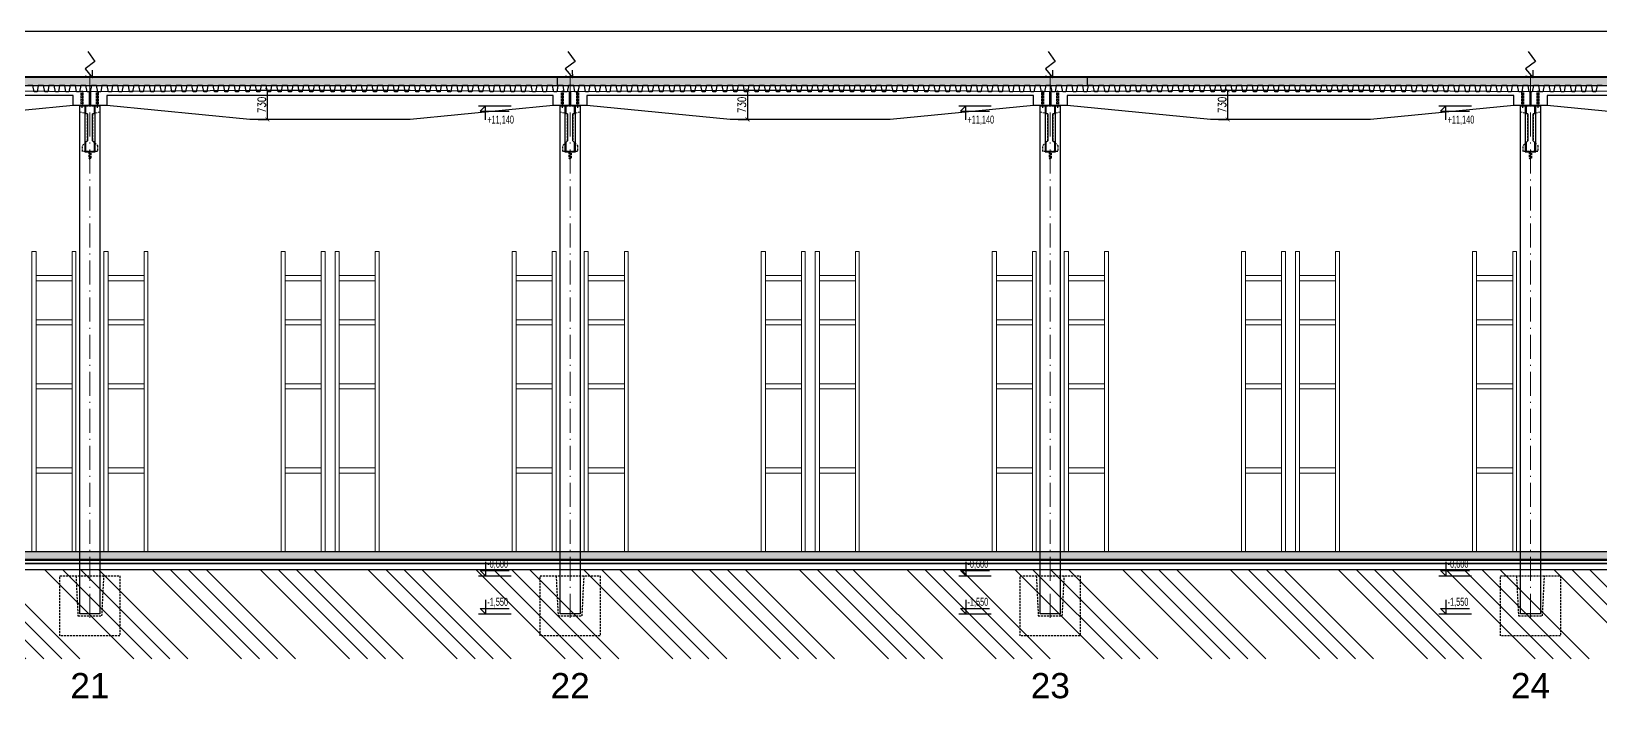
# Model space of a CAD drawing. Header units: millimetres. Extents: x 325046 to 1268204, y 1875583 to 2761998.
# Drawn here: x 944615 to 983831, y 2379859 to 2396523 of the extents above; entities that cross this region are included whole.
import ezdxf
from ezdxf.enums import TextEntityAlignment as Align

# ---------------------------------------------------------------- set-up
doc = ezdxf.new("R2010")
doc.units = ezdxf.units.MM
doc.header["$LTSCALE"] = 100
doc.header["$PDMODE"] = 65
for name, pattern in [('ACAD_ISO10W100', [18.5, 12, -3, 0.5, -3]), ('DASHDOT', [1, 0.5, -0.25, 0, -0.25]), ('DASHED', [0.75, 0.5, -0.25])]:
    doc.linetypes.add(name, pattern=pattern)
for name, color, linetype in [('005', 9, 'Continuous'), ('025', 1, 'Continuous'), ('030', 7, 'Continuous'), ('035', 7, 'Continuous'), ('050', 4, 'Continuous'), ('KOTY', 2, 'Continuous'), ('kóty 100', 5, 'Continuous'), ('Sloupy', 7, 'Continuous'), ('ŠRAF-TERÉN', 34, 'Continuous'), ('ŽB - MONOLIT', 4, 'Continuous')]:
    doc.layers.add(name, color=color, linetype=linetype)
for name, color, linetype, lineweight, true_color in [('IZOLACE - H', 7, 'Continuous', 9, 0x525252), ('PŘÍČKY - SDK', 7, 'Continuous', 30, 0x6a1174), ('TECH - regaly', 7, 'Continuous', 9, 0xa98b7e), ('TRAPÉZ -  KRYTINA', 7, 'Continuous', 25, 0x005875)]:
    doc.layers.add(name, color=color, linetype=linetype, lineweight=lineweight, true_color=true_color)
for name, color, linetype, true_color in [('Izolace tepelná', 7, 'Continuous', 0xfdf0ce), ('Popis OS', 7, 'Continuous', 0xbd0a5d), ('Příprava na dock', 7, 'Continuous', 0x616161), ('ŽB - Šraf-monol', 7, 'Continuous', 0x6bc2a4)]:
    doc.layers.add(name, color=color, linetype=linetype, true_color=true_color)
doc.layers.add('Objekty - osy', color=5, linetype='ACAD_ISO10W100', lineweight=20)
doc.styles.add('ARIL-TENKÝ', font='arial.ttf')
doc.styles.add('ROMANS', font='romans.shx', dxfattribs={"width": 0.8})
doc.dimstyles.new('EXT_10', dxfattribs={"dimscale": 100, "dimtxt": 2, "dimasz": 1, "dimexe": 0.5, "dimexo": 2, "dimgap": 0.4, "dimtad": 1, "dimdec": 0, "dimzin": 0, "dimdsep": 46, "dimtxsty": 'ROMANS', "dimblk": 'ARCHTICK', "dimcen": 2, "dimclrd": 256, "dimclre": 256, "dimclrt": 7, "dimadec": 0, "dimazin": 0, "dimtfac": 0.5, "dimtdec": 0, "dimtix": 1, "dimtmove": 2, "dimatfit": 3, "dimldrblk": 'ARCHTICK', "dimfxl": 1, "dimtvp": 93.75, "dimtolj": 1, "dimtzin": 0, "dimarcsym": 0})

# ---------------------------------------------------------------- blocks, each defined once
blk = doc.blocks.new('L1_PO')
at = {"layer": '005', "linetype": 'DASHDOT', "ltscale": 0.5}
for points in [[(2900232, -5311663), (2900232, -5311223)], [(2911852, -5311663), (2911852, -5311223)]]:
    blk.add_lwpolyline(points, dxfattribs=at)
at = {"layer": '030'}
blk.add_lwpolyline([(2904042, -5311223), (2908042, -5311223), (2912022, -5311253), (2912022, -5311603), (2911622, -5311603), (2908042, -5311953), (2904042, -5311953), (2900462, -5311603), (2900062, -5311603), (2900062, -5311253)], close=True, dxfattribs=at)
blk.add_lwpolyline([(2911622, -5311603), (2911622, -5311353), (2900462, -5311353), (2900462, -5311603)], dxfattribs=at)
blk.add_lwpolyline([(2911622, -5311603), (2911622, -5311353), (2900462, -5311353), (2900462, -5311603)], dxfattribs=at)
at = {"layer": '035', "linetype": 'DASHED', "ltscale": 0.5}
for points in [[(2900207, -5311603), (2900207, -5311252)], [(2900257, -5311603), (2900257, -5311252)], [(2911827, -5311603), (2911827, -5311252)], [(2911877, -5311603), (2911877, -5311252)]]:
    blk.add_lwpolyline(points, dxfattribs=at)
blk = doc.blocks.new('HLAVIVE 5 PO')
at = {"layer": 'Příprava na dock', "linetype": 'DASHED'}
blk.add_lwpolyline([(2345597, -5228059), (2345597, -5226559), (2347097, -5226559), (2347097, -5228059)], close=True, dxfattribs=at)
blk.add_lwpolyline([(2345997, -5226559), (2346047, -5227559), (2346647, -5227559), (2346697, -5226559)], dxfattribs=at)
blk = doc.blocks.new('HROMOSVOD')
at = {"layer": 'Sloupy'}
for p, q in [((-215365, -3763858), (-215611, -3764037)), ((-215544, -3763603), (-215365, -3763858)), ((-215611, -3764037), (-215422, -3764264)), ((-215422, -3764264), (-215605, -3764227)), ((-215422, -3764264), (-215425, -3764077))]:
    blk.add_line(p, q, dxfattribs=at)
blk = doc.blocks.new('_ARCHTICK')
at = {"color": 0, "linetype": 'ByBlock', "const_width": 0.15}
blk.add_lwpolyline([(-0.5, -0.5), (0.5, 0.5)], dxfattribs=at)
blk = doc.blocks.new('*D703')
at = {"layer": 'Defpoints', "color": 0, "transparency": 16777216}
for p in [(950079, 2395053), (950079, 2394323), (950510, 2394323)]:
    blk.add_point(p, dxfattribs=at)
at = {"layer": 'KOTY', "lineweight": -2, "transparency": 16777216}
for p, q in [((950279, 2395053), (950560, 2395053)), ((950510, 2395053), (950510, 2394323)), ((950279, 2394323), (950560, 2394323))]:
    blk.add_line(p, q, dxfattribs=at)
at = {"layer": 'KOTY', "lineweight": -2, "transparency": 16777216, "xscale": 100, "yscale": 100, "zscale": 100}
for p, rotation in [((950510, 2395053), 90), ((950510, 2394323), 270)]:
    blk.add_blockref('_ARCHTICK', p, dxfattribs=dict(at, rotation=rotation))
at = {"layer": 'KOTY', "color": 7, "transparency": 16777216, "insert": (950370, 2394688), "char_height": 200, "attachment_point": 5, "rotation": 90, "style": 'ROMANS'}
blk.add_mtext('\\A1;730', dxfattribs=at)
blk = doc.blocks.new('*D705')
at = {"layer": 'Defpoints', "color": 0, "transparency": 16777216}
for p in [(974079, 2395053), (974079, 2394323), (974510, 2394323)]:
    blk.add_point(p, dxfattribs=at)
at = {"layer": 'KOTY', "lineweight": -2, "transparency": 16777216}
for p, q in [((974279, 2395053), (974560, 2395053)), ((974510, 2395053), (974510, 2394323)), ((974279, 2394323), (974560, 2394323))]:
    blk.add_line(p, q, dxfattribs=at)
at = {"layer": 'KOTY', "lineweight": -2, "transparency": 16777216, "xscale": 100, "yscale": 100, "zscale": 100}
for p, rotation in [((974510, 2395053), 90), ((974510, 2394323), 270)]:
    blk.add_blockref('_ARCHTICK', p, dxfattribs=dict(at, rotation=rotation))
at = {"layer": 'KOTY', "color": 7, "transparency": 16777216, "insert": (974370, 2394688), "char_height": 200, "attachment_point": 5, "rotation": 90, "style": 'ROMANS'}
blk.add_mtext('\\A1;730', dxfattribs=at)
blk = doc.blocks.new('*D706')
at = {"layer": 'Defpoints', "color": 0, "transparency": 16777216}
for p in [(962079, 2395053), (962079, 2394323), (962510, 2394323)]:
    blk.add_point(p, dxfattribs=at)
at = {"layer": 'KOTY', "lineweight": -2, "transparency": 16777216}
for p, q in [((962279, 2395053), (962560, 2395053)), ((962510, 2395053), (962510, 2394323)), ((962279, 2394323), (962560, 2394323))]:
    blk.add_line(p, q, dxfattribs=at)
at = {"layer": 'KOTY', "lineweight": -2, "transparency": 16777216, "xscale": 100, "yscale": 100, "zscale": 100}
for p, rotation in [((962510, 2395053), 90), ((962510, 2394323), 270)]:
    blk.add_blockref('_ARCHTICK', p, dxfattribs=dict(at, rotation=rotation))
at = {"layer": 'KOTY', "color": 7, "transparency": 16777216, "insert": (962370, 2394688), "char_height": 200, "attachment_point": 5, "rotation": 90, "style": 'ROMANS'}
blk.add_mtext('\\A1;730', dxfattribs=at)

msp = doc.modelspace()

# ---------------------------------------------------------------- hatches: boundary and pattern name
at = {"layer": 'Izolace tepelná'}
h = msp.add_hatch(color=256, dxfattribs=at)
h.dxf.hatch_style = 1
h.paths.add_polyline_path([(945485.7, 2395373.1), (944407.2, 2395373.1), (944407.2, 2395173.1), (945485.7, 2395173.1)])
h.paths.add_polyline_path([(951485.7, 2395373.1), (945485.7, 2395373.1), (945485.7, 2395173.1), (951485.7, 2395173.1)])
h.paths.add_polyline_path([(957485.7, 2395373.1), (951485.7, 2395373.1), (951485.7, 2395173.1), (951543.5, 2395173.1), (957485.7, 2395173.1)])
h.paths.add_polyline_path([(957760.7, 2395373.1), (957485.7, 2395373.1), (957485.7, 2395173.1), (957760.7, 2395173.1)])
h = msp.add_hatch(color=256, dxfattribs=at)
h.dxf.hatch_style = 1
h.paths.add_polyline_path([(958735.7, 2395373.1), (957657.2, 2395373.1), (957657.2, 2395173.1), (958735.7, 2395173.1)])
h.paths.add_polyline_path([(964735.7, 2395373.1), (958735.7, 2395373.1), (958735.7, 2395173.1), (964735.7, 2395173.1)])
h.paths.add_polyline_path([(970735.7, 2395373.1), (964735.7, 2395373.1), (964735.7, 2395173.1), (964793.5, 2395173.1), (970735.7, 2395173.1)])
h.paths.add_polyline_path([(971010.7, 2395373.1), (970735.7, 2395373.1), (970735.7, 2395173.1), (971010.7, 2395173.1)])
h = msp.add_hatch(color=256, dxfattribs=at)
h.dxf.hatch_style = 1
h.paths.add_polyline_path([(971985.7, 2395373.1), (970907.2, 2395373.1), (970907.2, 2395173.1), (971985.7, 2395173.1)])
h.paths.add_polyline_path([(977985.7, 2395373.1), (971985.7, 2395373.1), (971985.7, 2395173.1), (977985.7, 2395173.1)])
h.paths.add_polyline_path([(983985.7, 2395373.1), (977985.7, 2395373.1), (977985.7, 2395173.1), (978043.5, 2395173.1), (983985.7, 2395173.1)])
h.paths.add_polyline_path([(984260.7, 2395373.1), (983985.7, 2395373.1), (983985.7, 2395173.1), (984260.7, 2395173.1)])
at = {"layer": 'ŠRAF-TERÉN'}
h = msp.add_hatch(dxfattribs=at)
h.set_pattern_fill('ANSI34', color=256, scale=100, angle=90, style=0)
h.set_pattern_definition([(135, (-468487, -136844.4), (-1347.0384, -1347.0384), []), (135, (-468487, -136395.4), (-1347.0384, -1347.0384), []), (135, (-468487, -135946.3), (-1347.0384, -1347.0384), []), (135, (-468487, -135497.3), (-1347.0384, -1347.0384), [])])
h.paths.add_polyline_path([(706303.7, 2383073.1), (711878.7, 2383073.1), (711878.7, 2381723.1), (711328.7, 2381723.1), (711328.7, 2380848.7), (706803.7, 2380848.7), (706803.7, 2381723.1), (706303.7, 2381723.1)])
h.paths.add_polyline_path([(700798.2, 2382764.2), (704598.7, 2382923.1), (705312.2, 2382923.1), (705466.2, 2382724.7), (705803.7, 2382724.7), (705803.7, 2381723.1), (705303.7, 2381723.1), (705303.7, 2380848.7), (700798.2, 2380848.7)])
h.paths.add_polyline_path([(717828.7, 2383073.1), (717828.7, 2381723.1), (717328.7, 2381723.1), (717328.7, 2380848.7), (712828.7, 2380848.7), (712828.7, 2381723.1), (712278.7, 2381723.1), (712278.7, 2381763.1), (712278.7, 2381763.1), (712278.7, 2381883.1), (712278.7, 2383073.1)])
h.paths.add_polyline_path([(718078.7, 2383073.1), (718078.7, 2381723.1), (717828.7, 2381723.1), (717828.7, 2381763.1), (717838.7, 2381763.1), (717838.7, 2381883.1), (717837.8, 2383073.1)])
h.paths.add_polyline_path([(718078.7, 2383073.1), (718328.7, 2383073.1), (718328.7, 2381883.1), (718318.7, 2381883.1), (718318.7, 2381763.1), (718319.1, 2381723.1), (718078.7, 2381723.1)])
h.paths.add_polyline_path([(1017133.1, 2383073.1), (1017036.8, 2380848.7), (718828.7, 2380848.7), (718828.7, 2381723.1), (718328.7, 2381723.1), (718328.7, 2381763.1), (718328.7, 2381763.1), (718328.7, 2381883.1), (718328.7, 2383073.1)])
h.paths.add_polyline_path([(718428.7, 2381723.1), (718828.7, 2381723.1), (718828.7, 2380848.7), (718384.9, 2380848.7)], flags=17)
h.paths.add_polyline_path([(718078.7, 2381723.1), (718328.7, 2381723.1), (718328.7, 2380848.7), (718078.7, 2380848.7)])
h.paths.add_polyline_path([(717828.7, 2381723.1), (718078.7, 2381723.1), (718078.7, 2380848.7), (717828.7, 2380848.7)])
h.paths.add_polyline_path([(717328.7, 2381723.1), (717728.7, 2381723.1), (717772.4, 2380848.7), (717328.7, 2380848.7)], flags=17)
h.paths.add_polyline_path([(712378.7, 2381723.1), (712828.7, 2381723.1), (712828.7, 2380848.7), (712334.9, 2380848.7)], flags=17)
h.paths.add_polyline_path([(712078.7, 2381723.1), (712278.7, 2381723.1), (712278.7, 2380848.7), (712078.7, 2380848.7)])
h.paths.add_polyline_path([(711878.7, 2381723.1), (712078.7, 2381723.1), (712078.7, 2380848.7), (711878.7, 2380848.7)])
h.paths.add_polyline_path([(711328.7, 2381723.1), (711778.7, 2381723.1), (711822.4, 2380848.7), (711328.7, 2380848.7)], flags=17)
h.paths.add_polyline_path([(706403.7, 2381723.1), (706803.7, 2381723.1), (706803.7, 2380848.7), (706359.9, 2380848.7)], flags=17)
h.paths.add_polyline_path([(706078.7, 2381723.1), (706303.7, 2381723.1), (706303.7, 2380848.7), (706078.7, 2380848.7)])
h.paths.add_polyline_path([(705803.7, 2381723.1), (706078.7, 2381723.1), (706078.7, 2380848.7), (705803.7, 2380848.7)])
h.paths.add_polyline_path([(705303.7, 2381723.1), (705703.7, 2381723.1), (705747.4, 2380848.7), (705303.7, 2380848.7)], flags=17)
at = {"layer": 'ŽB - Šraf-monol'}
msp.add_hatch(color=256, dxfattribs=at).paths.add_polyline_path([(1018353.7, 2383523.1), (1018353.7, 2383343.1), (705803.7, 2383343.1), (705803.7, 2383523.1)])

# ---------------------------------------------------------------- linework, layer by layer
at = {"layer": '005', "linetype": 'DASHDOT', "ltscale": 0.5}
for points in [[(946078.7, 2393323.1), (946078.7, 2393573.1)], [(958078.7, 2393323.1), (958078.7, 2393573.1)], [(970078.7, 2393323.1), (970078.7, 2393573.1)], [(982078.7, 2393323.1), (982078.7, 2393573.1)]]:
    msp.add_lwpolyline(points, dxfattribs=at)
at = {"layer": '025', "linetype": 'DASHED'}
for points, const_width in [([(945888.7, 2394663.1), (945888.7, 2395003.1)], 20), ([(946268.7, 2394663.1), (946268.7, 2395003.1)], 20), ([(957888.7, 2394663.1), (957888.7, 2395003.1)], 20), ([(958268.7, 2394663.1), (958268.7, 2395003.1)], 20), ([(969888.7, 2394663.1), (969888.7, 2395003.1)], 20), ([(970268.7, 2394663.1), (970268.7, 2395003.1)], 20), ([(981888.7, 2394663.1), (981888.7, 2395003.1)], 20), ([(982268.7, 2394663.1), (982268.7, 2395003.1)], 20), ([(946078.7, 2393373.1), (946078.7, 2393523.1)], 25), ([(958078.7, 2393373.1), (958078.7, 2393523.1)], 25), ([(970078.7, 2393373.1), (970078.7, 2393523.1)], 25), ([(982078.7, 2393373.1), (982078.7, 2393523.1)], 25)]:
    msp.add_lwpolyline(points, dxfattribs=dict(at, const_width=const_width))
at = {"layer": '035', "linetype": 'DASHED'}
for points in [[(945828.7, 2394663.7), (946328.7, 2394663.7), (946328.7, 2394503.8), (946143.7, 2394464.8), (946143.7, 2393793.1), (946263.7, 2393673.1), (946263.7, 2393523.1), (945893.7, 2393523.1), (945893.7, 2393673.1), (946013.7, 2393793.1), (946013.7, 2394464.8), (945828.7, 2394503.8), (945828.7, 2394663.7)], [(957828.7, 2394663.7), (958328.7, 2394663.7), (958328.7, 2394503.8), (958143.7, 2394464.8), (958143.7, 2393793.1), (958263.7, 2393673.1), (958263.7, 2393523.1), (957893.7, 2393523.1), (957893.7, 2393673.1), (958013.7, 2393793.1), (958013.7, 2394464.8), (957828.7, 2394503.8), (957828.7, 2394663.7)], [(969828.7, 2394663.7), (970328.7, 2394663.7), (970328.7, 2394503.8), (970143.7, 2394464.8), (970143.7, 2393793.1), (970263.7, 2393673.1), (970263.7, 2393523.1), (969893.7, 2393523.1), (969893.7, 2393673.1), (970013.7, 2393793.1), (970013.7, 2394464.8), (969828.7, 2394503.8), (969828.7, 2394663.7)], [(981828.7, 2394663.7), (982328.7, 2394663.7), (982328.7, 2394503.8), (982143.7, 2394464.8), (982143.7, 2393793.1), (982263.7, 2393673.1), (982263.7, 2393523.1), (981893.7, 2393523.1), (981893.7, 2393673.1), (982013.7, 2393793.1), (982013.7, 2394464.8), (981828.7, 2394503.8), (981828.7, 2394663.7)]]:
    msp.add_lwpolyline(points, dxfattribs=at)
at = {"layer": '035', "ltscale": 0.5}
for points in [[(945828.7, 2394663.1), (945948.7, 2394663.1), (945948.7, 2393513.1), (946208.7, 2393513.1), (946208.7, 2394663.1), (946328.7, 2394663.1), (946328.7, 2381973.1), (945828.7, 2381973.1)], [(957828.7, 2394663.1), (957948.7, 2394663.1), (957948.7, 2393513.1), (958208.7, 2393513.1), (958208.7, 2394663.1), (958328.7, 2394663.1), (958328.7, 2381973.1), (957828.7, 2381973.1)], [(969828.7, 2394663.1), (969948.7, 2394663.1), (969948.7, 2393513.1), (970208.7, 2393513.1), (970208.7, 2394663.1), (970328.7, 2394663.1), (970328.7, 2381973.1), (969828.7, 2381973.1)], [(981828.7, 2394663.1), (981948.7, 2394663.1), (981948.7, 2393513.1), (982208.7, 2393513.1), (982208.7, 2394663.1), (982328.7, 2394663.1), (982328.7, 2381973.1), (981828.7, 2381973.1)]]:
    msp.add_lwpolyline(points, close=True, dxfattribs=at)
at = {"layer": '035', "linetype": 'DASHED'}
for points in [[(946048.7, 2393513.1), (946048.7, 2393353.1), (946108.7, 2393353.1), (946108.7, 2393513.1)], [(958048.7, 2393513.1), (958048.7, 2393353.1), (958108.7, 2393353.1), (958108.7, 2393513.1)], [(970048.7, 2393513.1), (970048.7, 2393353.1), (970108.7, 2393353.1), (970108.7, 2393513.1)], [(982048.7, 2393513.1), (982048.7, 2393353.1), (982108.7, 2393353.1), (982108.7, 2393513.1)]]:
    msp.add_lwpolyline(points, close=True, dxfattribs=at)
at = {"layer": '050'}
for points in [[(945968.7, 2394663.7), (945968.7, 2394474.3), (946013.7, 2394464.8), (946013.7, 2393793.1), (945968.7, 2393748.1), (945968.7, 2393523.1), (946188.7, 2393523.1), (946188.7, 2393748.1), (946143.7, 2393793.1), (946143.7, 2394464.8), (946188.7, 2394474.3), (946188.7, 2394663.7)], [(957968.7, 2394663.7), (957968.7, 2394474.3), (958013.7, 2394464.8), (958013.7, 2393793.1), (957968.7, 2393748.1), (957968.7, 2393523.1), (958188.7, 2393523.1), (958188.7, 2393748.1), (958143.7, 2393793.1), (958143.7, 2394464.8), (958188.7, 2394474.3), (958188.7, 2394663.7)], [(969968.7, 2394663.7), (969968.7, 2394474.3), (970013.7, 2394464.8), (970013.7, 2393793.1), (969968.7, 2393748.1), (969968.7, 2393523.1), (970188.7, 2393523.1), (970188.7, 2393748.1), (970143.7, 2393793.1), (970143.7, 2394464.8), (970188.7, 2394474.3), (970188.7, 2394663.7)], [(981968.7, 2394663.7), (981968.7, 2394474.3), (982013.7, 2394464.8), (982013.7, 2393793.1), (981968.7, 2393748.1), (981968.7, 2393523.1), (982188.7, 2393523.1), (982188.7, 2393748.1), (982143.7, 2393793.1), (982143.7, 2394464.8), (982188.7, 2394474.3), (982188.7, 2394663.7)]]:
    msp.add_lwpolyline(points, close=True, dxfattribs=at)
at = {"layer": 'IZOLACE - H', "linetype": 'ByBlock', "ltscale": 1000}
for p, q in [((944407.2, 2395393.1), (957760.7, 2395393.1)), ((957657.2, 2395393.1), (971010.7, 2395393.1)), ((970907.2, 2395393.1), (984260.7, 2395393.1))]:
    msp.add_line(p, q, dxfattribs=at)
at = {"layer": 'IZOLACE - H', "linetype": 'DASHED', "ltscale": 10, "const_width": 20}
for points in [[(944407.2, 2395383.1), (957760.7, 2395383.1)], [(957657.2, 2395383.1), (971010.7, 2395383.1)], [(970907.2, 2395383.1), (984260.7, 2395383.1)]]:
    msp.add_lwpolyline(points, dxfattribs=at)
at = {"layer": 'IZOLACE - H', "linetype": 'DASHED', "ltscale": 5, "const_width": 20, "flags": 128}
msp.add_lwpolyline([(705803.7, 2383323.1), (1018353.7, 2383323.1)], dxfattribs=at)
at = {"layer": 'IZOLACE - H', "linetype": 'ByBlock', "ltscale": 1000, "flags": 128}
for points in [[(705803.7, 2383333.1), (1018189, 2383333.1)], [(705803.7, 2383313.1), (1018353.7, 2383313.1)]]:
    msp.add_lwpolyline(points, dxfattribs=at)
at = {"layer": 'Izolace tepelná'}
for points in [[(957760.7, 2395173.1), (957760.7, 2395373.1), (944407.2, 2395373.1)], [(971010.7, 2395173.1), (971010.7, 2395373.1), (957657.2, 2395373.1)], [(984260.7, 2395173.1), (984260.7, 2395373.1), (970907.2, 2395373.1)], [(944407.2, 2395173.1), (957760.7, 2395173.1)], [(957657.2, 2395173.1), (971010.7, 2395173.1)], [(970907.2, 2395173.1), (984260.7, 2395173.1)], [(1018353.7, 2383233.1), (705803.7, 2383233.1), (705803.7, 2383313.1)], [(705803.7, 2383313.1), (1018353.7, 2383313.1)]]:
    msp.add_lwpolyline(points, dxfattribs=at)
at = {"layer": 'KOTY'}
for p, q in [((955791.8, 2394663.1), (956601.3, 2394663.1)), ((967791.8, 2394663.1), (968601.3, 2394663.1)), ((979791.8, 2394663.1), (980601.3, 2394663.1)), ((955791.8, 2382923.1), (956601.3, 2382923.1)), ((967791.8, 2382923.1), (968601.3, 2382923.1)), ((979791.8, 2382923.1), (980601.3, 2382923.1)), ((955791.8, 2381973.1), (956601.3, 2381973.1)), ((967791.8, 2381973.1), (968601.3, 2381973.1)), ((979791.8, 2381973.1), (980601.3, 2381973.1))]:
    msp.add_line(p, q, dxfattribs=at)
at = {"layer": 'KOTY', "flags": 128}
for points in [[(955966.5, 2394312.2), (955966.5, 2394663.1), (955831.5, 2394528.1), (956556.5, 2394528.1)], [(967966.5, 2394312.2), (967966.5, 2394663.1), (967831.5, 2394528.1), (968556.5, 2394528.1)], [(979966.5, 2394312.2), (979966.5, 2394663.1), (979831.5, 2394528.1), (980556.5, 2394528.1)], [(955966.5, 2383274), (955966.5, 2382923.1), (955831.5, 2383058.1), (956556.5, 2383058.1)], [(967966.5, 2383274), (967966.5, 2382923.1), (967831.5, 2383058.1), (968556.5, 2383058.1)], [(979966.5, 2383274), (979966.5, 2382923.1), (979831.5, 2383058.1), (980556.5, 2383058.1)], [(955966.5, 2382324), (955966.5, 2381973.1), (955831.5, 2382108.1), (956556.5, 2382108.1)], [(967966.5, 2382324), (967966.5, 2381973.1), (967831.5, 2382108.1), (968556.5, 2382108.1)], [(979966.5, 2382324), (979966.5, 2381973.1), (979831.5, 2382108.1), (980556.5, 2382108.1)]]:
    msp.add_lwpolyline(points, dxfattribs=at)
at = {"layer": 'kóty 100'}
msp.add_line((1024720.1, 2396523.1), (705683.7, 2396523.1), dxfattribs=at)
at = {"layer": 'Objekty - osy', "ltscale": 0.5}
for points in [[(946078.7, 2395423.5), (946078.7, 2381773.1)], [(958078.7, 2395423.5), (958078.7, 2381773.1)], [(970078.7, 2395423.5), (970078.7, 2381773.1)], [(982078.7, 2395423.5), (982078.7, 2381773.1)]]:
    msp.add_lwpolyline(points, dxfattribs=at)
at = {"layer": 'PŘÍČKY - SDK'}
msp.add_line((705803.7, 2383230.5), (1018353.7, 2383230.5), dxfattribs=at)
at = {"layer": 'TECH - regaly', "linetype": 'ByBlock', "ltscale": 100}
for points in [[(944628.7, 2391026.8), (944732.3, 2391026.8), (944732.3, 2383523.1), (944628.7, 2383523.1)], [(945633.6, 2391023.1), (945728.7, 2391023.1), (945728.7, 2383523.1), (945633.6, 2383523.1)], [(946428.7, 2391026.8), (946532.3, 2391026.8), (946532.3, 2383523.1), (946428.7, 2383523.1)], [(947433.6, 2391023.1), (947528.7, 2391023.1), (947528.7, 2383523.1), (947433.6, 2383523.1)], [(950853.7, 2391026.8), (950957.3, 2391026.8), (950957.3, 2383523.1), (950853.7, 2383523.1)], [(951858.6, 2391023.1), (951953.7, 2391023.1), (951953.7, 2383523.1), (951858.6, 2383523.1)], [(952203.7, 2391026.8), (952307.3, 2391026.8), (952307.3, 2383523.1), (952203.7, 2383523.1)], [(953208.6, 2391023.1), (953303.7, 2391023.1), (953303.7, 2383523.1), (953208.6, 2383523.1)], [(956628.7, 2391026.8), (956732.3, 2391026.8), (956732.3, 2383523.1), (956628.7, 2383523.1)], [(957633.6, 2391023.1), (957728.7, 2391023.1), (957728.7, 2383523.1), (957633.6, 2383523.1)], [(958428.7, 2391026.8), (958532.3, 2391026.8), (958532.3, 2383523.1), (958428.7, 2383523.1)], [(959433.6, 2391023.1), (959528.7, 2391023.1), (959528.7, 2383523.1), (959433.6, 2383523.1)], [(962853.7, 2391026.8), (962957.3, 2391026.8), (962957.3, 2383523.1), (962853.7, 2383523.1)], [(963858.6, 2391023.1), (963953.7, 2391023.1), (963953.7, 2383523.1), (963858.6, 2383523.1)], [(964203.7, 2391026.8), (964307.3, 2391026.8), (964307.3, 2383523.1), (964203.7, 2383523.1)], [(965208.6, 2391023.1), (965303.7, 2391023.1), (965303.7, 2383523.1), (965208.6, 2383523.1)], [(968628.7, 2391026.8), (968732.3, 2391026.8), (968732.3, 2383523.1), (968628.7, 2383523.1)], [(969633.6, 2391023.1), (969728.7, 2391023.1), (969728.7, 2383523.1), (969633.6, 2383523.1)], [(970428.7, 2391026.8), (970532.3, 2391026.8), (970532.3, 2383523.1), (970428.7, 2383523.1)], [(971433.6, 2391023.1), (971528.7, 2391023.1), (971528.7, 2383523.1), (971433.6, 2383523.1)], [(974853.7, 2391026.8), (974957.3, 2391026.8), (974957.3, 2383523.1), (974853.7, 2383523.1)], [(975858.6, 2391023.1), (975953.7, 2391023.1), (975953.7, 2383523.1), (975858.6, 2383523.1)], [(976203.7, 2391026.8), (976307.3, 2391026.8), (976307.3, 2383523.1), (976203.7, 2383523.1)], [(977208.6, 2391023.1), (977303.7, 2391023.1), (977303.7, 2383523.1), (977208.6, 2383523.1)], [(980628.7, 2391026.8), (980732.3, 2391026.8), (980732.3, 2383523.1), (980628.7, 2383523.1)], [(981633.6, 2391023.1), (981728.7, 2391023.1), (981728.7, 2383523.1), (981633.6, 2383523.1)], [(944732.3, 2390430.6), (945633.6, 2390430.6), (945633.6, 2390292.3), (944732.3, 2390292.3)], [(946532.3, 2390430.6), (947433.6, 2390430.6), (947433.6, 2390292.3), (946532.3, 2390292.3)], [(950957.3, 2390430.6), (951858.6, 2390430.6), (951858.6, 2390292.3), (950957.3, 2390292.3)], [(952307.3, 2390430.6), (953208.6, 2390430.6), (953208.6, 2390292.3), (952307.3, 2390292.3)], [(956732.3, 2390430.6), (957633.6, 2390430.6), (957633.6, 2390292.3), (956732.3, 2390292.3)], [(958532.3, 2390430.6), (959433.6, 2390430.6), (959433.6, 2390292.3), (958532.3, 2390292.3)], [(962957.3, 2390430.6), (963858.6, 2390430.6), (963858.6, 2390292.3), (962957.3, 2390292.3)], [(964307.3, 2390430.6), (965208.6, 2390430.6), (965208.6, 2390292.3), (964307.3, 2390292.3)], [(968732.3, 2390430.6), (969633.6, 2390430.6), (969633.6, 2390292.3), (968732.3, 2390292.3)], [(970532.3, 2390430.6), (971433.6, 2390430.6), (971433.6, 2390292.3), (970532.3, 2390292.3)], [(974957.3, 2390430.6), (975858.6, 2390430.6), (975858.6, 2390292.3), (974957.3, 2390292.3)], [(976307.3, 2390430.6), (977208.6, 2390430.6), (977208.6, 2390292.3), (976307.3, 2390292.3)], [(980732.3, 2390430.6), (981633.6, 2390430.6), (981633.6, 2390292.3), (980732.3, 2390292.3)], [(944732.3, 2389321.9), (945633.6, 2389321.9), (945633.6, 2389192.3), (944732.3, 2389192.3)], [(946532.3, 2389321.9), (947433.6, 2389321.9), (947433.6, 2389192.3), (946532.3, 2389192.3)], [(950957.3, 2389321.9), (951858.6, 2389321.9), (951858.6, 2389192.3), (950957.3, 2389192.3)], [(952307.3, 2389321.9), (953208.6, 2389321.9), (953208.6, 2389192.3), (952307.3, 2389192.3)], [(956732.3, 2389321.9), (957633.6, 2389321.9), (957633.6, 2389192.3), (956732.3, 2389192.3)], [(958532.3, 2389321.9), (959433.6, 2389321.9), (959433.6, 2389192.3), (958532.3, 2389192.3)], [(962957.3, 2389321.9), (963858.6, 2389321.9), (963858.6, 2389192.3), (962957.3, 2389192.3)], [(964307.3, 2389321.9), (965208.6, 2389321.9), (965208.6, 2389192.3), (964307.3, 2389192.3)], [(968732.3, 2389321.9), (969633.6, 2389321.9), (969633.6, 2389192.3), (968732.3, 2389192.3)], [(970532.3, 2389321.9), (971433.6, 2389321.9), (971433.6, 2389192.3), (970532.3, 2389192.3)], [(974957.3, 2389321.9), (975858.6, 2389321.9), (975858.6, 2389192.3), (974957.3, 2389192.3)], [(976307.3, 2389321.9), (977208.6, 2389321.9), (977208.6, 2389192.3), (976307.3, 2389192.3)], [(980732.3, 2389321.9), (981633.6, 2389321.9), (981633.6, 2389192.3), (980732.3, 2389192.3)], [(944732.3, 2387722.3), (945633.6, 2387722.3), (945633.6, 2387592.7), (944732.3, 2387592.7)], [(946532.3, 2387722.3), (947433.6, 2387722.3), (947433.6, 2387592.7), (946532.3, 2387592.7)], [(950957.3, 2387722.3), (951858.6, 2387722.3), (951858.6, 2387592.7), (950957.3, 2387592.7)], [(952307.3, 2387722.3), (953208.6, 2387722.3), (953208.6, 2387592.7), (952307.3, 2387592.7)], [(956732.3, 2387722.3), (957633.6, 2387722.3), (957633.6, 2387592.7), (956732.3, 2387592.7)], [(958532.3, 2387722.3), (959433.6, 2387722.3), (959433.6, 2387592.7), (958532.3, 2387592.7)], [(962957.3, 2387722.3), (963858.6, 2387722.3), (963858.6, 2387592.7), (962957.3, 2387592.7)], [(964307.3, 2387722.3), (965208.6, 2387722.3), (965208.6, 2387592.7), (964307.3, 2387592.7)], [(968732.3, 2387722.3), (969633.6, 2387722.3), (969633.6, 2387592.7), (968732.3, 2387592.7)], [(970532.3, 2387722.3), (971433.6, 2387722.3), (971433.6, 2387592.7), (970532.3, 2387592.7)], [(974957.3, 2387722.3), (975858.6, 2387722.3), (975858.6, 2387592.7), (974957.3, 2387592.7)], [(976307.3, 2387722.3), (977208.6, 2387722.3), (977208.6, 2387592.7), (976307.3, 2387592.7)], [(980732.3, 2387722.3), (981633.6, 2387722.3), (981633.6, 2387592.7), (980732.3, 2387592.7)], [(944732.3, 2385622.7), (945633.6, 2385622.7), (945633.6, 2385493.1), (944732.3, 2385493.1)], [(946532.3, 2385622.7), (947433.6, 2385622.7), (947433.6, 2385493.1), (946532.3, 2385493.1)], [(950957.3, 2385622.7), (951858.6, 2385622.7), (951858.6, 2385493.1), (950957.3, 2385493.1)], [(952307.3, 2385622.7), (953208.6, 2385622.7), (953208.6, 2385493.1), (952307.3, 2385493.1)], [(956732.3, 2385622.7), (957633.6, 2385622.7), (957633.6, 2385493.1), (956732.3, 2385493.1)], [(958532.3, 2385622.7), (959433.6, 2385622.7), (959433.6, 2385493.1), (958532.3, 2385493.1)], [(962957.3, 2385622.7), (963858.6, 2385622.7), (963858.6, 2385493.1), (962957.3, 2385493.1)], [(964307.3, 2385622.7), (965208.6, 2385622.7), (965208.6, 2385493.1), (964307.3, 2385493.1)], [(968732.3, 2385622.7), (969633.6, 2385622.7), (969633.6, 2385493.1), (968732.3, 2385493.1)], [(970532.3, 2385622.7), (971433.6, 2385622.7), (971433.6, 2385493.1), (970532.3, 2385493.1)], [(974957.3, 2385622.7), (975858.6, 2385622.7), (975858.6, 2385493.1), (974957.3, 2385493.1)], [(976307.3, 2385622.7), (977208.6, 2385622.7), (977208.6, 2385493.1), (976307.3, 2385493.1)], [(980732.3, 2385622.7), (981633.6, 2385622.7), (981633.6, 2385493.1), (980732.3, 2385493.1)]]:
    msp.add_lwpolyline(points, close=True, dxfattribs=at)
at = {"layer": 'TRAPÉZ -  KRYTINA', "flags": 128}
for points in [[(957761.2, 2395107.5), (957743.5, 2395013.1), (957693.5, 2395013.1), (957668.5, 2395013.1), (957638.5, 2395173.1), (957508.5, 2395173.1), (957478.5, 2395013.1), (957428.5, 2395013.1), (957403.5, 2395013.1), (957373.5, 2395173.1), (957243.5, 2395173.1), (957213.5, 2395013.1), (957163.5, 2395013.1), (957138.5, 2395013.1), (957108.5, 2395173.1), (956978.5, 2395173.1), (956948.5, 2395013.1), (956898.5, 2395013.1), (956873.5, 2395013.1), (956843.5, 2395173.1), (956713.5, 2395173.1), (956683.5, 2395013.1), (956633.5, 2395013.1), (956608.5, 2395013.1), (956578.5, 2395173.1), (956448.5, 2395173.1), (956418.5, 2395013.1), (956368.5, 2395013.1), (956343.5, 2395013.1), (956313.5, 2395173.1), (956183.5, 2395173.1), (956153.5, 2395013.1), (956103.5, 2395013.1), (956078.5, 2395013.1), (956048.5, 2395173.1), (955918.5, 2395173.1), (955888.5, 2395013.1), (955838.5, 2395013.1), (955813.5, 2395013.1), (955783.5, 2395173.1), (955653.5, 2395173.1), (955623.5, 2395013.1), (955573.5, 2395013.1), (955548.5, 2395013.1), (955518.5, 2395173.1), (955388.5, 2395173.1), (955358.5, 2395013.1), (955308.5, 2395013.1), (955283.5, 2395013.1), (955253.5, 2395173.1), (955123.5, 2395173.1), (955093.5, 2395013.1), (955043.5, 2395013.1), (955018.5, 2395013.1), (954988.5, 2395173.1), (954858.5, 2395173.1), (954828.5, 2395013.1), (954778.5, 2395013.1), (954753.5, 2395013.1), (954723.5, 2395173.1), (954593.5, 2395173.1), (954563.5, 2395013.1), (954513.5, 2395013.1), (954488.5, 2395013.1), (954458.5, 2395173.1), (954328.5, 2395173.1), (954298.5, 2395013.1), (954248.5, 2395013.1), (954223.5, 2395013.1), (954193.5, 2395173.1), (954063.5, 2395173.1), (954033.5, 2395013.1), (953983.5, 2395013.1), (953958.5, 2395013.1), (953928.5, 2395173.1), (953798.5, 2395173.1), (953768.5, 2395013.1), (953718.5, 2395013.1), (953693.5, 2395013.1), (953663.5, 2395173.1), (953533.5, 2395173.1), (953503.5, 2395013.1), (953453.5, 2395013.1), (953428.5, 2395013.1), (953398.5, 2395173.1), (953268.5, 2395173.1), (953238.5, 2395013.1), (953188.5, 2395013.1), (953163.5, 2395013.1), (953133.5, 2395173.1), (953003.5, 2395173.1), (952973.5, 2395013.1), (952923.5, 2395013.1), (952898.5, 2395013.1), (952868.5, 2395173.1), (952738.5, 2395173.1), (952708.5, 2395013.1), (952658.5, 2395013.1), (952633.5, 2395013.1), (952603.5, 2395173.1), (952473.5, 2395173.1), (952443.5, 2395013.1), (952393.5, 2395013.1), (952368.5, 2395013.1), (952338.5, 2395173.1), (952208.5, 2395173.1), (952178.5, 2395013.1), (952128.5, 2395013.1), (952103.5, 2395013.1), (952073.5, 2395173.1), (951943.5, 2395173.1), (951913.5, 2395013.1), (951863.5, 2395013.1), (951838.5, 2395013.1), (951808.5, 2395173.1), (951678.5, 2395173.1), (951648.5, 2395013.1), (951598.5, 2395013.1), (951573.5, 2395013.1), (951543.5, 2395173.1), (951413.5, 2395173.1), (951383.5, 2395013.1), (951333.5, 2395013.1), (951308.5, 2395013.1), (951278.5, 2395173.1), (951148.5, 2395173.1), (951118.5, 2395013.1), (951068.5, 2395013.1), (951043.5, 2395013.1), (951013.5, 2395173.1), (950883.5, 2395173.1), (950853.5, 2395013.1), (950803.5, 2395013.1), (950778.5, 2395013.1), (950748.5, 2395173.1), (950618.5, 2395173.1), (950588.5, 2395013.1), (950538.5, 2395013.1), (950513.5, 2395013.1), (950483.5, 2395173.1), (950353.5, 2395173.1), (950323.5, 2395013.1), (950273.5, 2395013.1), (950248.5, 2395013.1), (950218.5, 2395173.1), (950088.5, 2395173.1), (950058.5, 2395013.1), (950008.5, 2395013.1), (949983.5, 2395013.1), (949953.5, 2395173.1), (949823.5, 2395173.1), (949793.5, 2395013.1), (949743.5, 2395013.1), (949718.5, 2395013.1), (949688.5, 2395173.1), (949558.5, 2395173.1), (949528.5, 2395013.1), (949478.5, 2395013.1), (949453.5, 2395013.1), (949423.5, 2395173.1), (949293.5, 2395173.1), (949263.5, 2395013.1), (949213.5, 2395013.1), (949188.5, 2395013.1), (949158.5, 2395173.1), (949028.5, 2395173.1), (948998.5, 2395013.1), (948948.5, 2395013.1), (948923.5, 2395013.1), (948893.5, 2395173.1), (948763.5, 2395173.1), (948733.5, 2395013.1), (948683.5, 2395013.1), (948658.5, 2395013.1), (948628.5, 2395173.1), (948498.5, 2395173.1), (948468.5, 2395013.1), (948418.5, 2395013.1), (948393.5, 2395013.1), (948363.5, 2395173.1), (948233.5, 2395173.1), (948203.5, 2395013.1), (948153.5, 2395013.1), (948128.5, 2395013.1), (948098.5, 2395173.1), (947968.5, 2395173.1), (947938.5, 2395013.1), (947888.5, 2395013.1), (947863.5, 2395013.1), (947833.5, 2395173.1), (947703.5, 2395173.1), (947673.5, 2395013.1), (947623.5, 2395013.1), (947598.5, 2395013.1), (947568.5, 2395173.1), (947438.5, 2395173.1), (947408.5, 2395013.1), (947358.5, 2395013.1), (947333.5, 2395013.1), (947303.5, 2395173.1), (947173.5, 2395173.1), (947143.5, 2395013.1), (947093.5, 2395013.1), (947068.5, 2395013.1), (947038.5, 2395173.1), (946908.5, 2395173.1), (946878.5, 2395013.1), (946828.5, 2395013.1), (946803.5, 2395013.1), (946773.5, 2395173.1), (946643.5, 2395173.1), (946613.5, 2395013.1), (946563.5, 2395013.1), (946538.5, 2395013.1), (946508.5, 2395173.1), (946378.5, 2395173.1), (946348.5, 2395013.1), (946298.5, 2395013.1), (946273.5, 2395013.1), (946243.5, 2395173.1), (946113.5, 2395173.1), (946083.5, 2395013.1), (946033.5, 2395013.1), (946008.5, 2395013.1), (945978.5, 2395173.1), (945848.5, 2395173.1), (945818.5, 2395013.1), (945768.5, 2395013.1), (945743.5, 2395013.1), (945713.5, 2395173.1), (945583.5, 2395173.1), (945553.5, 2395013.1), (945503.5, 2395013.1), (945478.5, 2395013.1), (945448.5, 2395173.1), (945318.5, 2395173.1), (945288.5, 2395013.1), (945238.5, 2395013.1), (945213.5, 2395013.1), (945183.5, 2395173.1), (945053.5, 2395173.1), (945023.5, 2395013.1), (944973.5, 2395013.1), (944948.5, 2395013.1), (944918.5, 2395173.1), (944788.5, 2395173.1), (944758.5, 2395013.1), (944708.5, 2395013.1), (944683.5, 2395013.1), (944653.5, 2395173.1), (944523.5, 2395173.1)], [(971011.2, 2395107.5), (970993.5, 2395013.1), (970943.5, 2395013.1), (970918.5, 2395013.1), (970888.5, 2395173.1), (970758.5, 2395173.1), (970728.5, 2395013.1), (970678.5, 2395013.1), (970653.5, 2395013.1), (970623.5, 2395173.1), (970493.5, 2395173.1), (970463.5, 2395013.1), (970413.5, 2395013.1), (970388.5, 2395013.1), (970358.5, 2395173.1), (970228.5, 2395173.1), (970198.5, 2395013.1), (970148.5, 2395013.1), (970123.5, 2395013.1), (970093.5, 2395173.1), (969963.5, 2395173.1), (969933.5, 2395013.1), (969883.5, 2395013.1), (969858.5, 2395013.1), (969828.5, 2395173.1), (969698.5, 2395173.1), (969668.5, 2395013.1), (969618.5, 2395013.1), (969593.5, 2395013.1), (969563.5, 2395173.1), (969433.5, 2395173.1), (969403.5, 2395013.1), (969353.5, 2395013.1), (969328.5, 2395013.1), (969298.5, 2395173.1), (969168.5, 2395173.1), (969138.5, 2395013.1), (969088.5, 2395013.1), (969063.5, 2395013.1), (969033.5, 2395173.1), (968903.5, 2395173.1), (968873.5, 2395013.1), (968823.5, 2395013.1), (968798.5, 2395013.1), (968768.5, 2395173.1), (968638.5, 2395173.1), (968608.5, 2395013.1), (968558.5, 2395013.1), (968533.5, 2395013.1), (968503.5, 2395173.1), (968373.5, 2395173.1), (968343.5, 2395013.1), (968293.5, 2395013.1), (968268.5, 2395013.1), (968238.5, 2395173.1), (968108.5, 2395173.1), (968078.5, 2395013.1), (968028.5, 2395013.1), (968003.5, 2395013.1), (967973.5, 2395173.1), (967843.5, 2395173.1), (967813.5, 2395013.1), (967763.5, 2395013.1), (967738.5, 2395013.1), (967708.5, 2395173.1), (967578.5, 2395173.1), (967548.5, 2395013.1), (967498.5, 2395013.1), (967473.5, 2395013.1), (967443.5, 2395173.1), (967313.5, 2395173.1), (967283.5, 2395013.1), (967233.5, 2395013.1), (967208.5, 2395013.1), (967178.5, 2395173.1), (967048.5, 2395173.1), (967018.5, 2395013.1), (966968.5, 2395013.1), (966943.5, 2395013.1), (966913.5, 2395173.1), (966783.5, 2395173.1), (966753.5, 2395013.1), (966703.5, 2395013.1), (966678.5, 2395013.1), (966648.5, 2395173.1), (966518.5, 2395173.1), (966488.5, 2395013.1), (966438.5, 2395013.1), (966413.5, 2395013.1), (966383.5, 2395173.1), (966253.5, 2395173.1), (966223.5, 2395013.1), (966173.5, 2395013.1), (966148.5, 2395013.1), (966118.5, 2395173.1), (965988.5, 2395173.1), (965958.5, 2395013.1), (965908.5, 2395013.1), (965883.5, 2395013.1), (965853.5, 2395173.1), (965723.5, 2395173.1), (965693.5, 2395013.1), (965643.5, 2395013.1), (965618.5, 2395013.1), (965588.5, 2395173.1), (965458.5, 2395173.1), (965428.5, 2395013.1), (965378.5, 2395013.1), (965353.5, 2395013.1), (965323.5, 2395173.1), (965193.5, 2395173.1), (965163.5, 2395013.1), (965113.5, 2395013.1), (965088.5, 2395013.1), (965058.5, 2395173.1), (964928.5, 2395173.1), (964898.5, 2395013.1), (964848.5, 2395013.1), (964823.5, 2395013.1), (964793.5, 2395173.1), (964663.5, 2395173.1), (964633.5, 2395013.1), (964583.5, 2395013.1), (964558.5, 2395013.1), (964528.5, 2395173.1), (964398.5, 2395173.1), (964368.5, 2395013.1), (964318.5, 2395013.1), (964293.5, 2395013.1), (964263.5, 2395173.1), (964133.5, 2395173.1), (964103.5, 2395013.1), (964053.5, 2395013.1), (964028.5, 2395013.1), (963998.5, 2395173.1), (963868.5, 2395173.1), (963838.5, 2395013.1), (963788.5, 2395013.1), (963763.5, 2395013.1), (963733.5, 2395173.1), (963603.5, 2395173.1), (963573.5, 2395013.1), (963523.5, 2395013.1), (963498.5, 2395013.1), (963468.5, 2395173.1), (963338.5, 2395173.1), (963308.5, 2395013.1), (963258.5, 2395013.1), (963233.5, 2395013.1), (963203.5, 2395173.1), (963073.5, 2395173.1), (963043.5, 2395013.1), (962993.5, 2395013.1), (962968.5, 2395013.1), (962938.5, 2395173.1), (962808.5, 2395173.1), (962778.5, 2395013.1), (962728.5, 2395013.1), (962703.5, 2395013.1), (962673.5, 2395173.1), (962543.5, 2395173.1), (962513.5, 2395013.1), (962463.5, 2395013.1), (962438.5, 2395013.1), (962408.5, 2395173.1), (962278.5, 2395173.1), (962248.5, 2395013.1), (962198.5, 2395013.1), (962173.5, 2395013.1), (962143.5, 2395173.1), (962013.5, 2395173.1), (961983.5, 2395013.1), (961933.5, 2395013.1), (961908.5, 2395013.1), (961878.5, 2395173.1), (961748.5, 2395173.1), (961718.5, 2395013.1), (961668.5, 2395013.1), (961643.5, 2395013.1), (961613.5, 2395173.1), (961483.5, 2395173.1), (961453.5, 2395013.1), (961403.5, 2395013.1), (961378.5, 2395013.1), (961348.5, 2395173.1), (961218.5, 2395173.1), (961188.5, 2395013.1), (961138.5, 2395013.1), (961113.5, 2395013.1), (961083.5, 2395173.1), (960953.5, 2395173.1), (960923.5, 2395013.1), (960873.5, 2395013.1), (960848.5, 2395013.1), (960818.5, 2395173.1), (960688.5, 2395173.1), (960658.5, 2395013.1), (960608.5, 2395013.1), (960583.5, 2395013.1), (960553.5, 2395173.1), (960423.5, 2395173.1), (960393.5, 2395013.1), (960343.5, 2395013.1), (960318.5, 2395013.1), (960288.5, 2395173.1), (960158.5, 2395173.1), (960128.5, 2395013.1), (960078.5, 2395013.1), (960053.5, 2395013.1), (960023.5, 2395173.1), (959893.5, 2395173.1), (959863.5, 2395013.1), (959813.5, 2395013.1), (959788.5, 2395013.1), (959758.5, 2395173.1), (959628.5, 2395173.1), (959598.5, 2395013.1), (959548.5, 2395013.1), (959523.5, 2395013.1), (959493.5, 2395173.1), (959363.5, 2395173.1), (959333.5, 2395013.1), (959283.5, 2395013.1), (959258.5, 2395013.1), (959228.5, 2395173.1), (959098.5, 2395173.1), (959068.5, 2395013.1), (959018.5, 2395013.1), (958993.5, 2395013.1), (958963.5, 2395173.1), (958833.5, 2395173.1), (958803.5, 2395013.1), (958753.5, 2395013.1), (958728.5, 2395013.1), (958698.5, 2395173.1), (958568.5, 2395173.1), (958538.5, 2395013.1), (958488.5, 2395013.1), (958463.5, 2395013.1), (958433.5, 2395173.1), (958303.5, 2395173.1), (958273.5, 2395013.1), (958223.5, 2395013.1), (958198.5, 2395013.1), (958168.5, 2395173.1), (958038.5, 2395173.1), (958008.5, 2395013.1), (957958.5, 2395013.1), (957933.5, 2395013.1), (957903.5, 2395173.1), (957773.5, 2395173.1), (957743.5, 2395013.1), (957693.5, 2395013.1), (957668.5, 2395013.1), (957657.2, 2395073.3)], [(983873.5, 2395173.1), (983743.5, 2395173.1), (983713.5, 2395013.1), (983663.5, 2395013.1), (983638.5, 2395013.1), (983608.5, 2395173.1), (983478.5, 2395173.1), (983448.5, 2395013.1), (983398.5, 2395013.1), (983373.5, 2395013.1), (983343.5, 2395173.1), (983213.5, 2395173.1), (983183.5, 2395013.1), (983133.5, 2395013.1), (983108.5, 2395013.1), (983078.5, 2395173.1), (982948.5, 2395173.1), (982918.5, 2395013.1), (982868.5, 2395013.1), (982843.5, 2395013.1), (982813.5, 2395173.1), (982683.5, 2395173.1), (982653.5, 2395013.1), (982603.5, 2395013.1), (982578.5, 2395013.1), (982548.5, 2395173.1), (982418.5, 2395173.1), (982388.5, 2395013.1), (982338.5, 2395013.1), (982313.5, 2395013.1), (982283.5, 2395173.1), (982153.5, 2395173.1), (982123.5, 2395013.1), (982073.5, 2395013.1), (982048.5, 2395013.1), (982018.5, 2395173.1), (981888.5, 2395173.1), (981858.5, 2395013.1), (981808.5, 2395013.1), (981783.5, 2395013.1), (981753.5, 2395173.1), (981623.5, 2395173.1), (981593.5, 2395013.1), (981543.5, 2395013.1), (981518.5, 2395013.1), (981488.5, 2395173.1), (981358.5, 2395173.1), (981328.5, 2395013.1), (981278.5, 2395013.1), (981253.5, 2395013.1), (981223.5, 2395173.1), (981093.5, 2395173.1), (981063.5, 2395013.1), (981013.5, 2395013.1), (980988.5, 2395013.1), (980958.5, 2395173.1), (980828.5, 2395173.1), (980798.5, 2395013.1), (980748.5, 2395013.1), (980723.5, 2395013.1), (980693.5, 2395173.1), (980563.5, 2395173.1), (980533.5, 2395013.1), (980483.5, 2395013.1), (980458.5, 2395013.1), (980428.5, 2395173.1), (980298.5, 2395173.1), (980268.5, 2395013.1), (980218.5, 2395013.1), (980193.5, 2395013.1), (980163.5, 2395173.1), (980033.5, 2395173.1), (980003.5, 2395013.1), (979953.5, 2395013.1), (979928.5, 2395013.1), (979898.5, 2395173.1), (979768.5, 2395173.1), (979738.5, 2395013.1), (979688.5, 2395013.1), (979663.5, 2395013.1), (979633.5, 2395173.1), (979503.5, 2395173.1), (979473.5, 2395013.1), (979423.5, 2395013.1), (979398.5, 2395013.1), (979368.5, 2395173.1), (979238.5, 2395173.1), (979208.5, 2395013.1), (979158.5, 2395013.1), (979133.5, 2395013.1), (979103.5, 2395173.1), (978973.5, 2395173.1), (978943.5, 2395013.1), (978893.5, 2395013.1), (978868.5, 2395013.1), (978838.5, 2395173.1), (978708.5, 2395173.1), (978678.5, 2395013.1), (978628.5, 2395013.1), (978603.5, 2395013.1), (978573.5, 2395173.1), (978443.5, 2395173.1), (978413.5, 2395013.1), (978363.5, 2395013.1), (978338.5, 2395013.1), (978308.5, 2395173.1), (978178.5, 2395173.1), (978148.5, 2395013.1), (978098.5, 2395013.1), (978073.5, 2395013.1), (978043.5, 2395173.1), (977913.5, 2395173.1), (977883.5, 2395013.1), (977833.5, 2395013.1), (977808.5, 2395013.1), (977778.5, 2395173.1), (977648.5, 2395173.1), (977618.5, 2395013.1), (977568.5, 2395013.1), (977543.5, 2395013.1), (977513.5, 2395173.1), (977383.5, 2395173.1), (977353.5, 2395013.1), (977303.5, 2395013.1), (977278.5, 2395013.1), (977248.5, 2395173.1), (977118.5, 2395173.1), (977088.5, 2395013.1), (977038.5, 2395013.1), (977013.5, 2395013.1), (976983.5, 2395173.1), (976853.5, 2395173.1), (976823.5, 2395013.1), (976773.5, 2395013.1), (976748.5, 2395013.1), (976718.5, 2395173.1), (976588.5, 2395173.1), (976558.5, 2395013.1), (976508.5, 2395013.1), (976483.5, 2395013.1), (976453.5, 2395173.1), (976323.5, 2395173.1), (976293.5, 2395013.1), (976243.5, 2395013.1), (976218.5, 2395013.1), (976188.5, 2395173.1), (976058.5, 2395173.1), (976028.5, 2395013.1), (975978.5, 2395013.1), (975953.5, 2395013.1), (975923.5, 2395173.1), (975793.5, 2395173.1), (975763.5, 2395013.1), (975713.5, 2395013.1), (975688.5, 2395013.1), (975658.5, 2395173.1), (975528.5, 2395173.1), (975498.5, 2395013.1), (975448.5, 2395013.1), (975423.5, 2395013.1), (975393.5, 2395173.1), (975263.5, 2395173.1), (975233.5, 2395013.1), (975183.5, 2395013.1), (975158.5, 2395013.1), (975128.5, 2395173.1), (974998.5, 2395173.1), (974968.5, 2395013.1), (974918.5, 2395013.1), (974893.5, 2395013.1), (974863.5, 2395173.1), (974733.5, 2395173.1), (974703.5, 2395013.1), (974653.5, 2395013.1), (974628.5, 2395013.1), (974598.5, 2395173.1), (974468.5, 2395173.1), (974438.5, 2395013.1), (974388.5, 2395013.1), (974363.5, 2395013.1), (974333.5, 2395173.1), (974203.5, 2395173.1), (974173.5, 2395013.1), (974123.5, 2395013.1), (974098.5, 2395013.1), (974068.5, 2395173.1), (973938.5, 2395173.1), (973908.5, 2395013.1), (973858.5, 2395013.1), (973833.5, 2395013.1), (973803.5, 2395173.1), (973673.5, 2395173.1), (973643.5, 2395013.1), (973593.5, 2395013.1), (973568.5, 2395013.1), (973538.5, 2395173.1), (973408.5, 2395173.1), (973378.5, 2395013.1), (973328.5, 2395013.1), (973303.5, 2395013.1), (973273.5, 2395173.1), (973143.5, 2395173.1), (973113.5, 2395013.1), (973063.5, 2395013.1), (973038.5, 2395013.1), (973008.5, 2395173.1), (972878.5, 2395173.1), (972848.5, 2395013.1), (972798.5, 2395013.1), (972773.5, 2395013.1), (972743.5, 2395173.1), (972613.5, 2395173.1), (972583.5, 2395013.1), (972533.5, 2395013.1), (972508.5, 2395013.1), (972478.5, 2395173.1), (972348.5, 2395173.1), (972318.5, 2395013.1), (972268.5, 2395013.1), (972243.5, 2395013.1), (972213.5, 2395173.1), (972083.5, 2395173.1), (972053.5, 2395013.1), (972003.5, 2395013.1), (971978.5, 2395013.1), (971948.5, 2395173.1), (971818.5, 2395173.1), (971788.5, 2395013.1), (971738.5, 2395013.1), (971713.5, 2395013.1), (971683.5, 2395173.1), (971553.5, 2395173.1), (971523.5, 2395013.1), (971473.5, 2395013.1), (971448.5, 2395013.1), (971418.5, 2395173.1), (971288.5, 2395173.1), (971258.5, 2395013.1), (971208.5, 2395013.1), (971183.5, 2395013.1), (971153.5, 2395173.1), (971023.5, 2395173.1), (970993.5, 2395013.1), (970943.5, 2395013.1), (970918.5, 2395013.1), (970907.2, 2395073.3)]]:
    msp.add_lwpolyline(points, dxfattribs=at)
at = {"layer": 'ŠRAF-TERÉN', "flags": 128}
msp.add_lwpolyline([(1018353.7, 2383073.1), (706217.1, 2383073.1), (705944.6, 2382724.7), (705466.2, 2382724.7), (705312.2, 2382923.1), (704598.7, 2382923.1), (700798.2, 2382764.2)], dxfattribs=at)
at = {"layer": 'ŽB - MONOLIT', "ltscale": 30}
msp.add_lwpolyline([(1018353.7, 2383523.1), (705803.7, 2383523.1), (705803.7, 2383343.1), (1018353.7, 2383343.1)], dxfattribs=at)

# ---------------------------------------------------------------- block references
at = {"layer": '035'}
for p in [(-1965963.8, 7706276.2), (-1953963.8, 7706276.2), (-1941963.8, 7706276.2), (-1929963.8, 7706276.2), (-1917963.8, 7706276.2)]:
    msp.add_blockref('L1_PO', p, dxfattribs=at)
at = {"layer": 'KOTY'}
for name, p in [('HROMOSVOD', (1161566.5, 6159628.2)), ('HROMOSVOD', (1173566.5, 6159628.2)), ('HROMOSVOD', (1185566.5, 6159628.2)), ('HROMOSVOD', (1197566.5, 6159628.2)), ('HLAVIVE 5 PO', (-1400268.7, 7609481.9)), ('HLAVIVE 5 PO', (-1388268.7, 7609481.9)), ('HLAVIVE 5 PO', (-1376268.7, 7609481.9)), ('HLAVIVE 5 PO', (-1364268.7, 7609481.9))]:
    msp.add_blockref(name, p, dxfattribs=at)

# ---------------------------------------------------------------- texts
at = {"layer": 'KOTY', "color": 7, "width": 0.6}
for s, p in [('+11,140', (956007.5, 2394221.4)), ('+11,140', (968007.5, 2394221.4)), ('+11,140', (980007.5, 2394221.4)), ('-0,600', (956007.5, 2383126.7)), ('-0,600', (968007.5, 2383126.7)), ('-0,600', (980007.5, 2383126.7)), ('-1,550', (956007.5, 2382176.7)), ('-1,550', (968007.5, 2382176.7)), ('-1,550', (980007.5, 2382176.7))]:
    msp.add_text(s, height=200, dxfattribs=at).set_placement(p)
at = {"layer": 'Popis OS', "linetype": 'ByBlock', "style": 'ARIL-TENKÝ'}
for s, p in [('21', (946078.7, 2380183.1)), ('22', (958078.7, 2380183.1)), ('23', (970078.7, 2380183.1)), ('24', (982078.7, 2380183.1))]:
    msp.add_text(s, height=630, dxfattribs=at).set_placement(p, align=Align.MIDDLE_CENTER)

# ---------------------------------------------------------------- dimensions: what is measured, and where the dimension line sits
at = {"layer": 'KOTY'}
for base, p1, p2, picture, middle in [((950509.7, 2394323.1), (950078.7, 2395053.1), (950078.7, 2394323.1), '*D703', (950369.7, 2394688.1)), ((962509.7, 2394323.1), (962078.7, 2395053.1), (962078.7, 2394323.1), '*D706', (962369.7, 2394688.1)), ((974509.7, 2394323.1), (974078.7, 2395053.1), (974078.7, 2394323.1), '*D705', (974369.7, 2394688.1))]:
    dim = msp.add_linear_dim(base=base, p1=p1, p2=p2, angle=90, dimstyle='EXT_10', dxfattribs=at)
    dim.commit()
    dim.dimension.update_dxf_attribs({"geometry": picture, "text_midpoint": middle})

doc.saveas('drawing.dxf')
